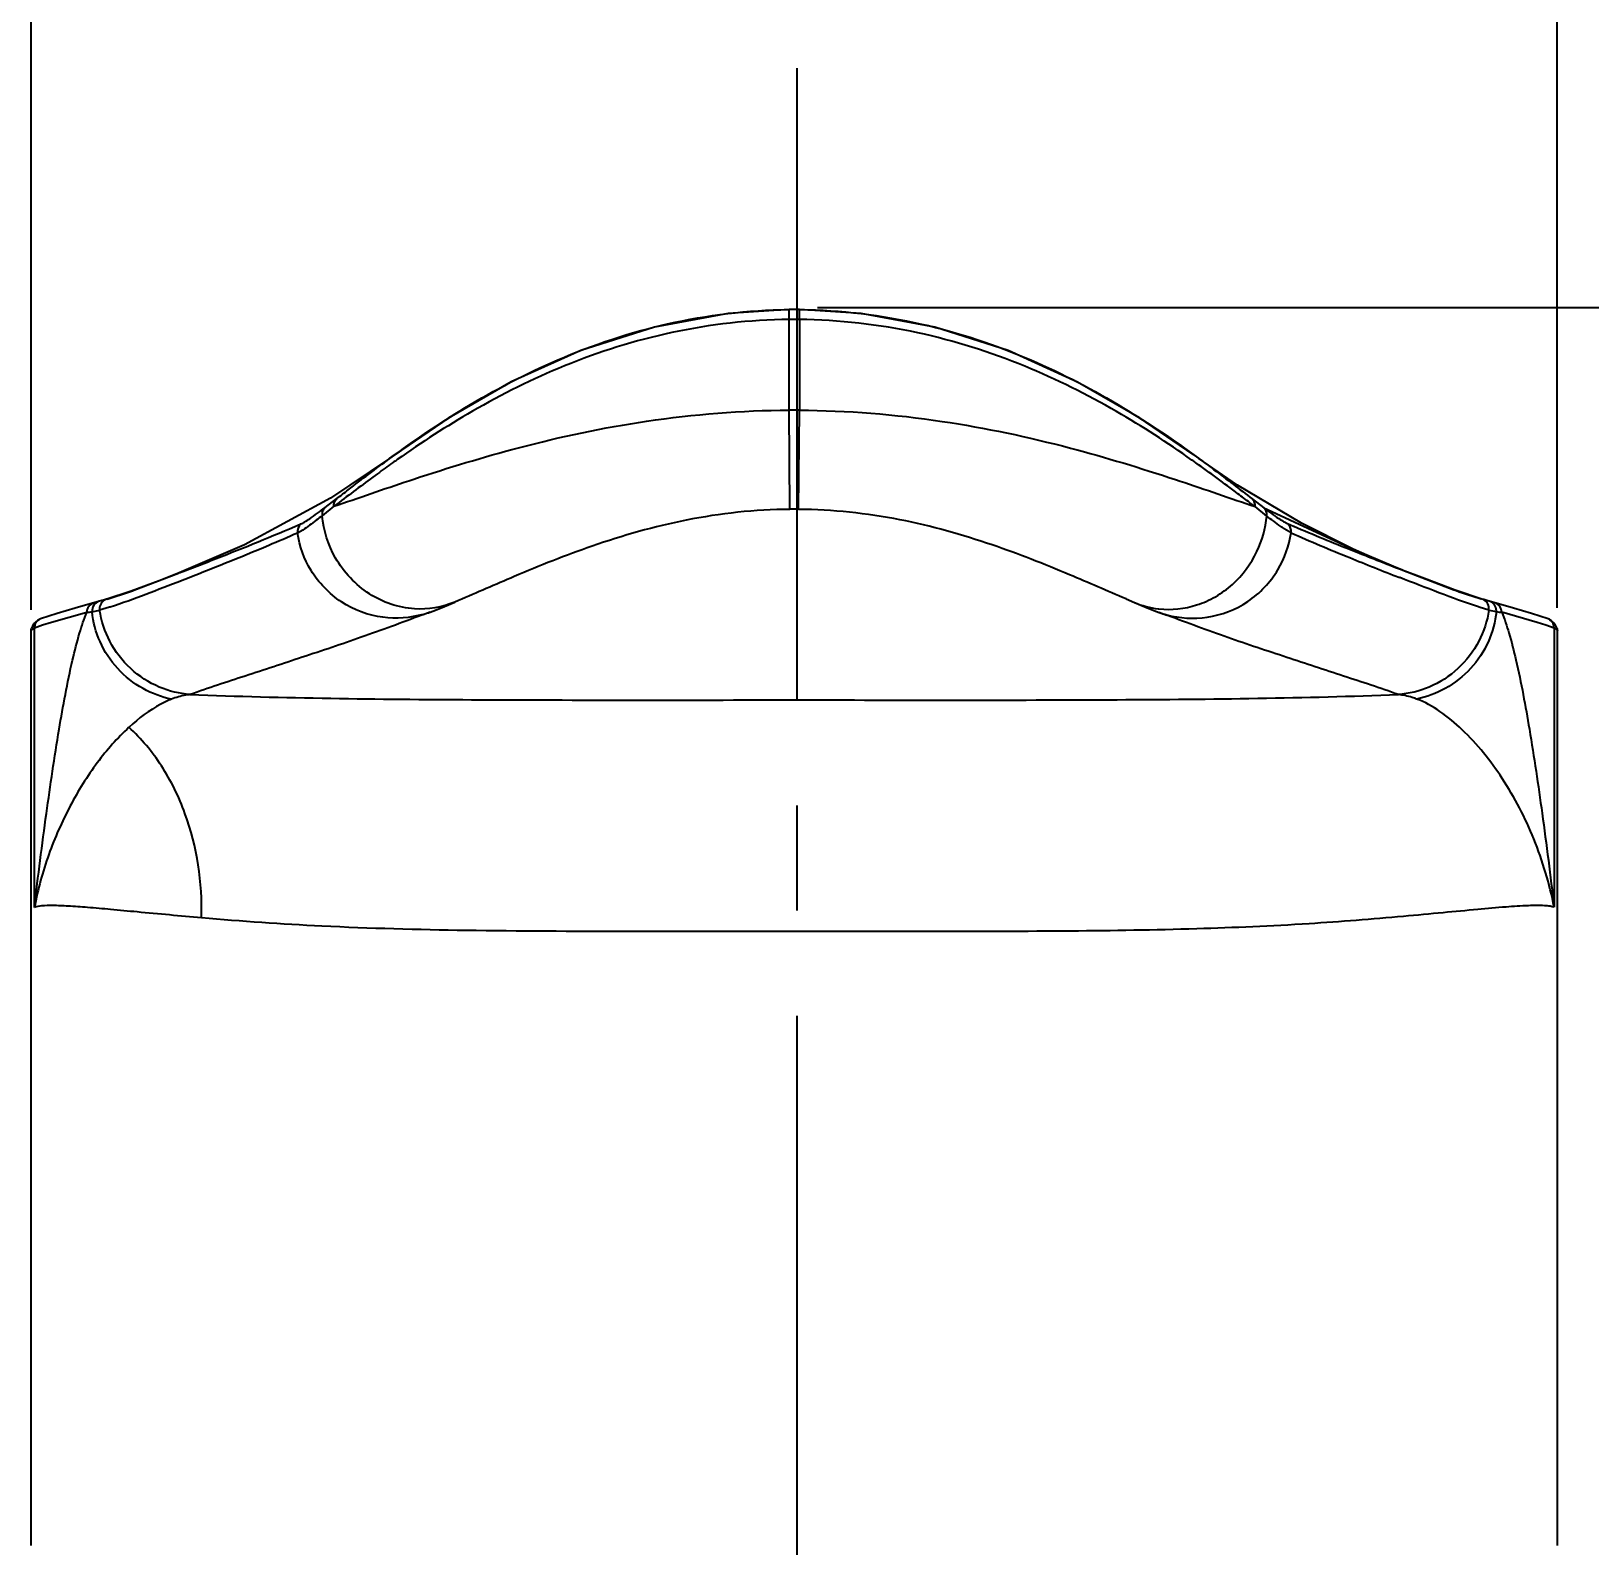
# Model space of a CAD drawing. Extents: x 8168 to 8762, y -18775 to -18355.
# Drawn here: x 8505.42 to 8552.4, y -18541.66 to -18496 of the extents above; entities that cross this region are included whole.
import ezdxf

# ---------------------------------------------------------------- set-up
doc = ezdxf.new("R2010")
doc.units = 0
doc.header["$MEASUREMENT"] = 0
doc.linetypes.add('CENTER2', pattern=[28.575, 19.05, -3.175, 3.175, -3.175])
doc.layers.get('0').update_dxf_attribs({"linetype": 'CONTINUOUS'})
doc.layers.get('DEFPOINTS').update_dxf_attribs({"linetype": 'CONTINUOUS'})
doc.layers.add('CENTER', color=1, linetype='CENTER2')
doc.layers.add('DIM', color=2, linetype='CONTINUOUS')
doc.styles.get("Standard").update_dxf_attribs({"font": ''})
doc.styles.get('Standard').set_extended_font_data('Gulim')
doc.dimstyles.new('ISO-25', dxfattribs={"dimtxt": 2.5, "dimasz": 2.5, "dimexe": 1.25, "dimexo": 0.625, "dimtad": 1, "dimdec": 1, "dimdsep": 46, "dimtxsty": 'Standard', "dimcen": 2.5, "dimadec": 0, "dimazin": 0, "dimtfac": 1, "dimtdec": 1, "dimtmove": 0, "dimatfit": 3, "dimfxl": 1, "dimarcsym": 0})

# ---------------------------------------------------------------- blocks, each defined once
blk = doc.blocks.new('*D21')
at = {"layer": 'DEFPOINTS', "color": 0, "transparency": 16777216}
for p in [(8528.493, -18504.333, 0), (8592.233, -18504.333), (8554.294, -18657.364, 0)]:
    blk.add_point(p, dxfattribs=at)
at = {"layer": 'DIM', "color": 3, "lineweight": -2, "transparency": 16777216}
for p, q in [((8529.118, -18504.333), (8593.483, -18504.333)), ((8592.233, -18652.364), (8592.233, -18509.333)), ((8554.919, -18657.364), (8593.483, -18657.364))]:
    blk.add_line(p, q, dxfattribs=at)
at = {"layer": 'DIM', "color": 3, "transparency": 16777216}
for points in [[(8591.399, -18509.333), (8593.066, -18509.333), (8592.233, -18504.333)], [(8591.399, -18652.364), (8593.066, -18652.364), (8592.233, -18657.364)]]:
    blk.add_solid(points, dxfattribs=at)
at = {"layer": 'DIM', "color": 3, "transparency": 16777216, "insert": (8589.038, -18598.267), "char_height": 5, "attachment_point": 5, "rotation": 90}
blk.add_mtext('153', dxfattribs=at)
blk = doc.blocks.new('*D24')
at = {"layer": 'DEFPOINTS', "color": 0, "transparency": 16777216}
for p in [(8551.41, -18488.318), (8505.417, -18514.078), (8551.41, -18514.012)]:
    blk.add_point(p, dxfattribs=at)
at = {"layer": 'DIM', "color": 3, "linetype": 'ByBlock', "lineweight": -2, "transparency": 16777216}
for p, q in [((8505.417, -18513.453), (8505.417, -18487.068)), ((8551.41, -18513.387), (8551.41, -18487.068)), ((8507.917, -18488.318), (8548.91, -18488.318))]:
    blk.add_line(p, q, dxfattribs=at)
at = {"layer": 'DIM', "color": 3, "transparency": 16777216}
for points in [[(8507.917, -18487.901), (8507.917, -18488.734), (8505.417, -18488.318)], [(8548.91, -18487.901), (8548.91, -18488.734), (8551.41, -18488.318)]]:
    blk.add_solid(points, dxfattribs=at)
at = {"layer": 'DIM', "color": 3, "transparency": 16777216, "insert": (8528.414, -18485.126), "char_height": 5, "attachment_point": 5, "bg_fill": 3, "box_fill_scale": 1.25, "bg_fill_color": 256, "bg_fill_true_color": 13158600, "bg_fill_transparency": 0}
blk.add_mtext('46', dxfattribs=at)

msp = doc.modelspace()

# ---------------------------------------------------------------- linework, layer by layer
at = {"color": 7, "linetype": 'Continuous'}
for p, q in [((8528.241, -18504.399, 0), (8528.26, -18504.399, 0)), ((8528.262, -18504.698, 0), (8528.26, -18504.398, 0)), ((8528.262, -18507.429, 0), (8528.262, -18504.698, 0)), ((8528.571, -18504.698, 0), (8528.574, -18504.398, 0)), ((8528.571, -18504.698, 0), (8528.571, -18507.429, 0)), ((8530.431, -18504.516, 0), (8528.574, -18504.398, 0)), ((8528.282, -18510.419, 0), (8528.262, -18507.429, 0)), ((8528.549, -18510.419, 0), (8528.571, -18507.429, 0)), ((8516.221, -18508.887, 0), (8514.439, -18510.084, 0)), ((8540.442, -18508.763, 0), (8540.612, -18508.887, 0)), ((8516.318, -18509.012, 0), (8516.309, -18509.019, 0)), ((8540.524, -18509.018, 0), (8540.508, -18509.007, 0)), ((8514.542, -18510.328, 0), (8514.187, -18510.61, 0)), ((8514.276, -18510.365, 0), (8514.627, -18510.097, 0)), ((8514.698, -18510.21, 0), (8514.542, -18510.328, 0)), ((8514.542, -18510.328, 0), (8514.668, -18510.285, 0)), ((8542.305, -18510.338, 0), (8542.148, -18510.22, 0)), ((8542.179, -18510.295, 0), (8542.305, -18510.338, 0)), ((8542.22, -18510.107, 0), (8542.574, -18510.377, 0)), ((8542.659, -18510.62, 0), (8542.305, -18510.338, 0)), ((8542.574, -18510.377, 0), (8543.336, -18510.73, 0)), ((8543.336, -18510.73, 0), (8543.358, -18510.74, 0)), ((8543.358, -18510.74, 0), (8545.263, -18511.621, 0)), ((8545.264, -18511.621, 0), (8543.701, -18510.838, 0)), ((8513.362, -18510.94, 0), (8513.548, -18510.861, 0)), ((8513.6, -18511.045, 0), (8513.445, -18511.135, 0)), ((8543.389, -18511.126, 0), (8543.185, -18511.006, 0)), ((8543.281, -18510.849, 0), (8543.459, -18510.925, 0)), ((8543.459, -18510.925, 0), (8543.472, -18510.93, 0)), ((8545.248, -18511.659, 0), (8545.386, -18511.715, 0)), ((8545.263, -18511.621, 0), (8545.264, -18511.621, 0)), ((8547.415, -18512.508, 0), (8546.741, -18512.248, 0)), ((8546.751, -18512.252, 0), (8546.76, -18512.255, 0)), ((8509.272, -18512.57, 0), (8508.43, -18512.887, 0)), ((8508.507, -18512.86, 0), (8509.86, -18512.345, 0)), ((8509.88, -18512.337, 0), (8509.272, -18512.57, 0)), ((8509.88, -18512.337, 0), (8509.988, -18512.295, 0)), ((8509.968, -18512.564, 0), (8509.947, -18512.572, 0)), ((8546.664, -18512.477, 0), (8546.654, -18512.473, 0)), ((8546.76, -18512.255, 0), (8548.296, -18512.843, 0)), ((8548.334, -18512.856, 0), (8547.415, -18512.508, 0)), ((8507.542, -18513.171, 0), (8506.74, -18513.396, 0)), ((8507.63, -18513.145, 0), (8507.542, -18513.171, 0)), ((8507.69, -18513.128, 0), (8507.61, -18513.166, 0)), ((8507.69, -18513.127, 0), (8507.63, -18513.145, 0)), ((8507.693, -18513.127, 0), (8507.69, -18513.128, 0)), ((8508.43, -18512.887, 0), (8507.693, -18513.127, 0)), ((8507.712, -18513.122, 0), (8508.376, -18512.907, 0)), ((8518.295, -18513.167, 0), (8518.182, -18513.215, 0)), ((8538.417, -18513.12, 0), (8538.669, -18513.227, 0)), ((8548.296, -18512.843, 0), (8548.367, -18512.869, 0)), ((8549.142, -18513.124, 0), (8548.334, -18512.856, 0)), ((8549.144, -18513.124, 0), (8549.142, -18513.124, 0)), ((8507.093, -18513.524, 0), (8506.027, -18513.829, 0)), ((8507.252, -18513.507, 0), (8507.481, -18513.459, 0)), ((8507.776, -18513.372, 0), (8507.481, -18513.46, 0)), ((8507.795, -18513.367, 0), (8507.776, -18513.372, 0)), ((8517.227, -18513.595, 0), (8517.191, -18513.608, 0)), ((8517.445, -18513.514, 0), (8517.229, -18513.595, 0)), ((8517.44, -18513.515, 0), (8517.229, -18513.595, 0)), ((8517.44, -18513.515, 0), (8517.602, -18513.454, 0)), ((8539.405, -18513.523, 0), (8539.411, -18513.525, 0)), ((8539.405, -18513.523, 0), (8539.647, -18513.612, 0)), ((8539.67, -18513.62, 0), (8539.649, -18513.612, 0)), ((8549.058, -18513.368, 0), (8549.037, -18513.361, 0)), ((8549.353, -18513.456, 0), (8549.058, -18513.368, 0)), ((8549.353, -18513.456, 0), (8549.356, -18513.411, 0)), ((8549.353, -18513.455, 0), (8549.578, -18513.503, 0)), ((8549.578, -18513.503, 0), (8549.578, -18513.476, 0)), ((8550.806, -18513.829, 0), (8549.739, -18513.522, 0)), ((8505.417, -18514.071, 0), (8505.421, -18514.026, 0)), ((8505.417, -18514.072, 0), (8505.417, -18514.078, 0)), ((8505.417, -18541.656, 0), (8505.417, -18514.078, 0)), ((8505.417, -18514.078, 0), (8505.417, -18514.078, 0)), ((8505.431, -18514.047, 0), (8505.417, -18514.072, 0)), ((8505.421, -18514.026, 0), (8505.424, -18514.012, 0)), ((8505.489, -18513.87, 0), (8505.423, -18514.012, 0)), ((8505.513, -18513.999, 0), (8505.431, -18514.047, 0)), ((8505.761, -18513.909, 0), (8505.513, -18513.999, 0)), ((8505.513, -18522.419, 0), (8505.513, -18513.999, 0)), ((8505.696, -18513.722, 0), (8505.694, -18513.723, 0)), ((8506.027, -18513.829, 0), (8505.761, -18513.909, 0)), ((8551.073, -18513.91, 0), (8550.806, -18513.829, 0)), ((8551.321, -18513.999, 0), (8551.073, -18513.91, 0)), ((8551.14, -18513.723, 0), (8551.137, -18513.722, 0)), ((8551.228, -18513.767, 0), (8551.137, -18513.722, 0)), ((8551.343, -18513.867, 0), (8551.228, -18513.767, 0)), ((8551.321, -18513.999, 0), (8551.321, -18522.416, 0)), ((8551.371, -18514.023, 0), (8551.321, -18513.999, 0)), ((8551.41, -18514.012, 0), (8551.343, -18513.867, 0)), ((8551.41, -18514.012, 0), (8551.413, -18514.028, 0)), ((8551.413, -18514.028, 0), (8551.416, -18514.072, 0)), ((8551.417, -18514.078, 0), (8551.416, -18514.072, 0)), ((8551.417, -18514.079, 0), (8551.417, -18514.078, 0)), ((8551.417, -18541.656, 0), (8551.417, -18514.079, 0))]:
    msp.add_line(p, q, dxfattribs=at)
at = {"color": 7, "linetype": 'Continuous', "elevation": 0}
for points in [[(8528.26, -18504.398), (8526.421, -18504.514), (8524.202, -18504.923), (8521.979, -18505.632), (8519.885, -18506.58), (8518.009, -18507.662), (8516.391, -18508.763), (8516.221, -18508.887)], [(8528.574, -18504.398), (8528.533, -18504.398), (8528.26, -18504.398)], [(8540.442, -18508.763), (8538.825, -18507.662), (8536.955, -18506.583), (8534.862, -18505.635), (8532.655, -18504.929), (8530.431, -18504.516)], [(8543.701, -18510.838), (8541.775, -18509.691), (8540.612, -18508.887)], [(8514.439, -18510.084), (8511.847, -18511.491), (8509.88, -18512.336)], [(8546.751, -18512.252), (8546.473, -18512.142), (8545.672, -18511.805), (8545.263, -18511.621)], [(8550.095, -18513.396), (8549.288, -18513.166), (8549.202, -18513.141), (8549.144, -18513.124)], [(8506.74, -18513.396), (8506.196, -18513.555), (8505.694, -18513.723)], [(8517.602, -18513.454), (8517.873, -18513.344), (8518.182, -18513.215)], [(8538.668, -18513.227), (8538.983, -18513.358), (8539.251, -18513.465), (8539.411, -18513.525)], [(8551.14, -18513.723), (8550.639, -18513.556), (8550.095, -18513.396)], [(8505.696, -18513.722), (8505.603, -18513.769), (8505.489, -18513.87)]]:
    msp.add_lwpolyline(points, dxfattribs=at)
at = {"color": 7, "linetype": 'Continuous'}
for centre, radius, start, end in [((8528.417, -18522.927, 0), 18.23, 89.5143, 90.4857), ((8528.407, -18528.97, 0), 21.542, 89.5639, 90.386), ((8538.795, -18540.672, 0), 38.828, 125.1358, 125.3728), ((8518.424, -18540.133, 0), 38.165, 54.6435, 54.8384), ((8528.407, -18528.964, 0), 18.546, 89.5634, 90.3858), ((8542.371, -18510.582, 0), 0.291, 352.6502, 355.7732), ((8513.741, -18511.09, 0), 0.299, 130.009, 188.55), ((8543.098, -18511.084, 0), 0.294, 351.8175, 0.061), ((8570.634, -18449.302, 0), 67.561, 246.21808, 247.8463), ((8583.793, -18415.288, 0), 103.794, 247.14035, 248.20004), ((8601.606, -18370.862, 0), 151.658, 248.24104, 248.79092), ((8586.5, -18410.596, 0), 109.392, 247.79445, 248.63892), ((8504.315, -18501.37, 0), 12.231, 289.3923, 290.0436), ((8506.959, -18511.526, 0), 2.003, 273.8302, 278.4104), ((8516.407, -18510.717, 0), 2.983, 285.9517, 290.2681), ((8539.694, -18510.789, 0), 2.645, 247.2016, 263.3439), ((8539.699, -18510.749, 0), 2.686, 263.3212, 263.7844), ((8540.425, -18510.726, 0), 2.977, 250.0923, 254.9134), ((8549.876, -18511.564, 0), 1.962, 261.251, 266.0075), ((8551.023, -18513.995, 0), 0.297, 55.5194, 66.8447), ((8551.022, -18513.997, 0), 0.299, 359.777, 55.5311)]:
    msp.add_arc(centre, radius, start, end, dxfattribs=at)
for points, knots in [([(8516.23, -18508.881, 0), (8516.962, -18508.345, 0), (8518.585, -18507.241, 0), (8521.357, -18505.788, 0), (8524.632, -18504.697, 0), (8527.019, -18504.411, 0), (8528.241, -18504.399, 0)], [0, 0, 0, 0, 0.209053, 0.451348, 0.718512, 1, 1, 1, 1]), ([(8528.262, -18504.698, 0), (8527.076, -18504.708, 0), (8524.754, -18504.97, 0), (8521.547, -18505.982, 0), (8518.802, -18507.351, 0), (8517.183, -18508.403, 0), (8516.449, -18508.92, 0)], [0, 0, 0, 0, 0.279606, 0.54581, 0.788583, 1, 1, 1, 1]), ([(8540.402, -18508.932, 0), (8539.666, -18508.414, 0), (8538.048, -18507.36, 0), (8535.305, -18505.99, 0), (8532.095, -18504.973, 0), (8529.767, -18504.708, 0), (8528.571, -18504.698, 0)], [0, 0, 0, 0, 0.211749, 0.453593, 0.718784, 1, 1, 1, 1]), ([(8528.593, -18504.399, 0), (8529.821, -18504.411, 0), (8532.209, -18504.699, 0), (8535.48, -18505.791, 0), (8538.244, -18507.239, 0), (8539.864, -18508.34, 0), (8540.597, -18508.876, 0)], [0, 0, 0, 0, 0.282958, 0.549238, 0.790707, 1, 1, 1, 1]), ([(8514.668, -18510.285, 0), (8515.427, -18510.024, 0), (8517.223, -18509.398, 0), (8520.3, -18508.458, 0), (8524.073, -18507.656, 0), (8526.826, -18507.436, 0), (8528.262, -18507.429, 0)], [0, 0, 0, 0, 0.172443, 0.408844, 0.691273, 1, 1, 1, 1]), ([(8528.571, -18507.429, 0), (8530.01, -18507.438, 0), (8532.768, -18507.66, 0), (8536.545, -18508.467, 0), (8539.625, -18509.409, 0), (8541.421, -18510.035, 0), (8542.179, -18510.295, 0)], [0, 0, 0, 0, 0.308987, 0.591557, 0.827915, 1, 1, 1, 1]), ([(8514.627, -18510.097, 0), (8514.742, -18510.008, 0), (8515.27, -18509.6, 0), (8515.8, -18509.196, 0), (8516.221, -18508.887, 0)], [0, 0, 0, 0, 0.2179, 1, 1, 1, 1]), ([(8540.613, -18508.887, 0), (8540.765, -18508.998, 0), (8541.305, -18509.399, 0), (8541.836, -18509.812, 0), (8542.22, -18510.107, 0)], [0, 0, 0, 0, 0.279973, 1, 1, 1, 1]), ([(8516.309, -18509.019, 0), (8516.157, -18509.127, 0), (8515.616, -18509.517, 0), (8515.083, -18509.919, 0), (8514.698, -18510.21, 0)], [0, 0, 0, 0, 0.277855, 1, 1, 1, 1]), ([(8542.148, -18510.22, 0), (8542.029, -18510.13, 0), (8541.492, -18509.724, 0), (8540.952, -18509.322, 0), (8540.524, -18509.018, 0)], [0, 0, 0, 0, 0.221589, 1, 1, 1, 1]), ([(8513.548, -18510.861, 0), (8513.585, -18510.845, 0), (8513.674, -18510.794, 0), (8513.92, -18510.633, 0), (8514.124, -18510.481, 0), (8514.276, -18510.365, 0)], [0, 0, 0, 0, 0.135721, 0.348753, 1, 1, 1, 1]), ([(8514.276, -18510.365, 0), (8514.243, -18510.394, 0), (8514.19, -18510.472, 0), (8514.182, -18510.565, 0), (8514.187, -18510.61, 0)], [0, 0, 0, 0, 0.491284, 1, 1, 1, 1]), ([(8514.542, -18510.328, 0), (8514.537, -18510.285, 0), (8514.545, -18510.197, 0), (8514.596, -18510.124, 0), (8514.627, -18510.097, 0)], [0, 0, 0, 0, 0.5127, 1, 1, 1, 1]), ([(8542.305, -18510.338, 0), (8542.31, -18510.295, 0), (8542.301, -18510.207, 0), (8542.251, -18510.134, 0), (8542.22, -18510.107, 0)], [0, 0, 0, 0, 0.512533, 1, 1, 1, 1]), ([(8542.661, -18510.604, 0), (8542.664, -18510.561, 0), (8542.652, -18510.474, 0), (8542.602, -18510.402, 0), (8542.57, -18510.375, 0)], [0, 0, 0, 0, 0.509288, 1, 1, 1, 1]), ([(8514.187, -18510.61, 0), (8514.128, -18510.657, 0), (8513.935, -18510.806, 0), (8513.74, -18510.953, 0), (8513.6, -18511.045, 0)], [0, 0, 0, 0, 0.310532, 1, 1, 1, 1]), ([(8518.182, -18513.215, 0), (8517.803, -18513.376, 0), (8516.89, -18513.527, 0), (8515.528, -18513.056, 0), (8514.524, -18511.982, 0), (8514.23, -18511.054, 0), (8514.187, -18510.61, 0)], [0, 0, 0, 0, 0.224847, 0.48543, 0.755873, 1, 1, 1, 1]), ([(8528.283, -18510.419, 0), (8527.235, -18510.426, 0), (8525.204, -18510.649, 0), (8522.439, -18511.441, 0), (8520.181, -18512.344, 0), (8518.855, -18512.929, 0), (8518.294, -18513.168, 0)], [0, 0, 0, 0, 0.30121, 0.583162, 0.824617, 1, 1, 1, 1]), ([(8538.416, -18513.12, 0), (8537.848, -18512.878, 0), (8536.521, -18512.294, 0), (8534.278, -18511.408, 0), (8531.56, -18510.642, 0), (8529.572, -18510.426, 0), (8528.548, -18510.419, 0)], [0, 0, 0, 0, 0.18005, 0.42195, 0.701898, 1, 1, 1, 1]), ([(8539.409, -18513.419, 0), (8539.787, -18513.46, 0), (8540.392, -18513.395, 0), (8541.125, -18513.069, 0), (8541.801, -18512.579, 0), (8542.411, -18511.76, 0), (8542.624, -18510.989, 0), (8542.659, -18510.62, 0)], [0, 0, 0, 0, 0.240856, 0.371357, 0.504733, 0.765402, 1, 1, 1, 1]), ([(8542.574, -18510.377, 0), (8542.721, -18510.488, 0), (8542.918, -18510.633, 0), (8543.158, -18510.785, 0), (8543.245, -18510.834, 0), (8543.28, -18510.849, 0)], [0, 0, 0, 0, 0.649743, 0.862473, 1, 1, 1, 1]), ([(8543.185, -18511.006, 0), (8543.149, -18510.983, 0), (8542.97, -18510.86, 0), (8542.797, -18510.728, 0), (8542.659, -18510.62, 0)], [0, 0, 0, 0, 0.197087, 1, 1, 1, 1]), ([(8513.445, -18511.135, 0), (8513.156, -18511.262, 0), (8512.006, -18511.758, 0), (8510.842, -18512.224, 0), (8509.968, -18512.564, 0)], [0, 0, 0, 0, 0.251488, 1, 1, 1, 1]), ([(8509.988, -18512.295, 0), (8510.27, -18512.186, 0), (8511.4, -18511.746, 0), (8512.524, -18511.293, 0), (8513.362, -18510.94, 0)], [0, 0, 0, 0, 0.249351, 1, 1, 1, 1]), ([(8517.227, -18513.585, 0), (8516.838, -18513.696, 0), (8515.966, -18513.76, 0), (8514.925, -18513.374, 0), (8514.242, -18512.8, 0), (8513.72, -18512.132, 0), (8513.503, -18511.53, 0), (8513.445, -18511.135, 0)], [0, 0, 0, 0, 0.239456, 0.501256, 0.634187, 0.76366, 1, 1, 1, 1]), ([(8539.65, -18513.6, 0), (8540.039, -18513.705, 0), (8540.909, -18513.757, 0), (8542.141, -18513.279, 0), (8543.046, -18512.326, 0), (8543.333, -18511.517, 0), (8543.389, -18511.126, 0)], [0, 0, 0, 0, 0.240664, 0.503068, 0.7638, 1, 1, 1, 1]), ([(8543.392, -18511.083, 0), (8543.392, -18511.039, 0), (8543.373, -18510.948, 0), (8543.315, -18510.876, 0), (8543.28, -18510.849, 0)], [0, 0, 0, 0, 0.504044, 1, 1, 1, 1]), ([(8509.947, -18512.572, 0), (8509.59, -18512.71, 0), (8508.875, -18512.983, 0), (8508.159, -18513.254, 0), (8507.795, -18513.367, 0)], [0, 0, 0, 0, 0.501323, 1, 1, 1, 1]), ([(8549.037, -18513.361, 0), (8548.635, -18513.235, 0), (8547.846, -18512.932, 0), (8547.058, -18512.631, 0), (8546.664, -18512.477, 0)], [0, 0, 0, 0, 0.498759, 1, 1, 1, 1]), ([(8507.468, -18513.192, 0), (8507.403, -18513.21, 0), (8507.282, -18513.295, 0), (8507.246, -18513.44, 0), (8507.252, -18513.507, 0)], [0, 0, 0, 0, 0.499106, 1, 1, 1, 1]), ([(8507.61, -18513.166, 0), (8507.563, -18513.198, 0), (8507.487, -18513.289, 0), (8507.473, -18513.406, 0), (8507.481, -18513.46, 0)], [0, 0, 0, 0, 0.508793, 1, 1, 1, 1]), ([(8549.356, -18513.411, 0), (8549.355, -18513.348, 0), (8549.316, -18513.219, 0), (8549.204, -18513.143, 0), (8549.144, -18513.124, 0)], [0, 0, 0, 0, 0.502461, 1, 1, 1, 1]), ([(8549.579, -18513.476, 0), (8549.579, -18513.413, 0), (8549.537, -18513.282, 0), (8549.423, -18513.205, 0), (8549.362, -18513.188, 0)], [0, 0, 0, 0, 0.500537, 1, 1, 1, 1]), ([(8505.513, -18522.419, 0), (8505.627, -18521.473, 0), (8505.855, -18519.68, 0), (8506.223, -18517.191, 0), (8506.556, -18515.376, 0), (8506.851, -18514.204, 0), (8507.007, -18513.727, 0), (8507.093, -18513.525, 0)], [0, 0, 0, 0, 0.315911, 0.599292, 0.834141, 0.927137, 1, 1, 1, 1]), ([(8507.31, -18513.236, 0), (8507.248, -18513.253, 0), (8507.135, -18513.331, 0), (8507.093, -18513.461, 0), (8507.093, -18513.525, 0)], [0, 0, 0, 0, 0.502867, 1, 1, 1, 1]), ([(8509.647, -18516.142, 0), (8509.348, -18516.08, 0), (8508.749, -18515.857, 0), (8507.988, -18515.256, 0), (8507.452, -18514.441, 0), (8507.285, -18513.816, 0), (8507.252, -18513.507, 0)], [0, 0, 0, 0, 0.241318, 0.49737, 0.754774, 1, 1, 1, 1]), ([(8510.21, -18516.003, 0), (8509.891, -18515.978, 0), (8509.236, -18515.818, 0), (8508.374, -18515.261, 0), (8507.744, -18514.439, 0), (8507.531, -18513.784, 0), (8507.481, -18513.459, 0)], [0, 0, 0, 0, 0.239319, 0.495288, 0.753832, 1, 1, 1, 1]), ([(8517.193, -18513.608, 0), (8516.586, -18513.838, 0), (8515.39, -18514.279, 0), (8513.608, -18514.873, 0), (8511.887, -18515.441, 0), (8510.758, -18515.804, 0), (8510.21, -18516.003, 0)], [0, 0, 0, 0, 0.263674, 0.517948, 0.763048, 1, 1, 1, 1]), ([(8546.624, -18516.003, 0), (8546.077, -18515.805, 0), (8544.952, -18515.443, 0), (8543.238, -18514.877, 0), (8541.464, -18514.287, 0), (8540.273, -18513.846, 0), (8539.668, -18513.62, 0)], [0, 0, 0, 0, 0.237043, 0.482168, 0.736413, 1, 1, 1, 1]), ([(8549.353, -18513.455, 0), (8549.304, -18513.781, 0), (8549.091, -18514.436, 0), (8548.461, -18515.26, 0), (8547.599, -18515.818, 0), (8546.942, -18515.978, 0), (8546.624, -18516.003, 0)], [0, 0, 0, 0, 0.246178, 0.504748, 0.760721, 1, 1, 1, 1]), ([(8549.578, -18513.504, 0), (8549.545, -18513.812, 0), (8549.377, -18514.438, 0), (8548.839, -18515.254, 0), (8548.076, -18515.854, 0), (8547.476, -18516.077, 0), (8547.177, -18516.138, 0)], [0, 0, 0, 0, 0.245267, 0.502706, 0.758751, 1, 1, 1, 1]), ([(8549.739, -18513.522, 0), (8549.74, -18513.459, 0), (8549.698, -18513.329, 0), (8549.585, -18513.251, 0), (8549.524, -18513.233, 0)], [0, 0, 0, 0, 0.496758, 1, 1, 1, 1]), ([(8549.739, -18513.522, 0), (8549.825, -18513.724, 0), (8549.982, -18514.2, 0), (8550.277, -18515.372, 0), (8550.61, -18517.187, 0), (8550.978, -18519.676, 0), (8551.207, -18521.47, 0), (8551.321, -18522.416, 0)], [0, 0, 0, 0, 0.072792, 0.16574, 0.400527, 0.683961, 1, 1, 1, 1]), ([(8505.694, -18513.723, 0), (8505.64, -18513.745, 0), (8505.546, -18513.825, 0), (8505.513, -18513.942, 0), (8505.513, -18513.999, 0)], [0, 0, 0, 0, 0.510844, 1, 1, 1, 1]), ([(8551.416, -18514.072, 0), (8551.415, -18514.068, 0), (8551.407, -18514.046, 0), (8551.386, -18514.032, 0), (8551.371, -18514.023, 0)], [0, 0, 0, 0, 0.193449, 1, 1, 1, 1]), ([(8510.21, -18516.003, 0), (8510.163, -18516.007, 0), (8509.971, -18516.033, 0), (8509.784, -18516.09, 0), (8509.648, -18516.143, 0)], [0, 0, 0, 0, 0.244077, 1, 1, 1, 1]), ([(8510.21, -18516.003, 0), (8513.034, -18516.109, 0), (8519.1, -18516.182, 0), (8528.413, -18516.157, 0), (8537.725, -18516.182, 0), (8543.8, -18516.11, 0), (8546.624, -18516.003, 0)], [0, 0, 0, 0, 0.232848, 0.499645, 0.76722, 1, 1, 1, 1]), ([(8547.176, -18516.139, 0), (8547.13, -18516.121, 0), (8546.951, -18516.058, 0), (8546.764, -18516.016, 0), (8546.624, -18516.003, 0)], [0, 0, 0, 0, 0.258074, 1, 1, 1, 1]), ([(8509.647, -18516.142, 0), (8509.537, -18516.185, 0), (8509.071, -18516.403, 0), (8508.658, -18516.72, 0), (8508.366, -18516.988, 0)], [0, 0, 0, 0, 0.228702, 1, 1, 1, 1]), ([(8551.321, -18522.416, 0), (8551.181, -18521.713, 0), (8550.782, -18520.358, 0), (8549.839, -18518.54, 0), (8548.823, -18517.273, 0), (8547.912, -18516.506, 0), (8547.425, -18516.229, 0), (8547.176, -18516.139, 0)], [0, 0, 0, 0, 0.277005, 0.541088, 0.78652, 0.897868, 1, 1, 1, 1]), ([(8508.365, -18516.99, 0), (8508.013, -18517.312, 0), (8507.355, -18518.061, 0), (8506.553, -18519.36, 0), (8505.903, -18520.825, 0), (8505.621, -18521.877, 0), (8505.513, -18522.419, 0)], [0, 0, 0, 0, 0.230175, 0.477017, 0.733773, 1, 1, 1, 1]), ([(8510.551, -18522.734, 0), (8510.58, -18521.672, 0), (8510.335, -18520.043, 0), (8509.411, -18518.141, 0), (8508.738, -18517.33, 0), (8508.365, -18516.99, 0)], [0, 0, 0, 0, 0.505445, 0.760037, 1, 1, 1, 1]), ([(8510.551, -18522.734, 0), (8509.905, -18522.678, 0), (8508.992, -18522.592, 0), (8507.846, -18522.484, 0), (8507.151, -18522.423, 0), (8506.57, -18522.38, 0), (8506.108, -18522.36, 0), (8505.769, -18522.367, 0), (8505.581, -18522.393, 0), (8505.513, -18522.419, 0)], [0, 0, 0, 0, 0.384498, 0.544265, 0.682402, 0.79821, 0.889547, 0.956505, 1, 1, 1, 1]), ([(8551.321, -18522.416, 0), (8551.282, -18522.401, 0), (8551.185, -18522.38, 0), (8550.924, -18522.356, 0), (8550.48, -18522.365, 0), (8549.809, -18522.41, 0), (8548.955, -18522.486, 0), (8547.925, -18522.584, 0), (8546.232, -18522.743, 0), (8543.756, -18522.942, 0), (8540.41, -18523.086, 0), (8536.651, -18523.143, 0), (8532.607, -18523.146, 0), (8529.83, -18523.142, 0), (8528.417, -18523.142, 0)], [0, 0, 0, 0, 0.005455, 0.012954, 0.034173, 0.063486, 0.10088, 0.146323, 0.198764, 0.323384, 0.471141, 0.636756, 0.815138, 1, 1, 1, 1]), ([(8528.417, -18523.142, 0), (8526.727, -18523.142, 0), (8523.43, -18523.148, 0), (8518.683, -18523.135, 0), (8514.415, -18523.022, 0), (8511.759, -18522.84, 0), (8510.551, -18522.734, 0)], [0, 0, 0, 0, 0.283654, 0.553309, 0.796563, 1, 1, 1, 1])]:
    msp.add_open_spline(points, degree=3, knots=knots, dxfattribs=at)
msp.add_open_spline([(8548.367, -18512.869, 0), (8548.615, -18512.959, 0), (8548.867, -18513.041, 0), (8549.12, -18513.118, 0)], degree=3, dxfattribs=at)
at = {"layer": 'CENTER', "color": 1, "linetype": 'CENTER2'}
msp.add_line((8528.493, -18497.117, 0), (8528.493, -18680.364, 0), dxfattribs=at)

# ---------------------------------------------------------------- dimensions: what is measured, and where the dimension line sits
at = {"layer": 'DIM', "color": 7}
dim = msp.add_linear_dim(base=(8592.233, -18504.333), p1=(8554.294, -18657.364, 0), p2=(8528.493, -18504.333, 0), angle=90, dimstyle='ISO-25', override={"dimtxt": 5, "dimasz": 5, "dimcen": 5, "dimclrd": 3, "dimclre": 3, "dimclrt": 3, "dimfxl": 1.25}, dxfattribs=at)
dim.commit()
dim.dimension.update_dxf_attribs({"geometry": '*D21', "text_midpoint": (8592.233, -18598.267), "dimtype": 160})

# ---------------------------------------------------------------- next in the draw order: dimensions: what is measured, and where the dimension line sits
dim = msp.add_linear_dim(base=(8551.41, -18488.318, 0), p1=(8505.417, -18514.078, 0), p2=(8551.41, -18514.012, 0), dimstyle='ISO-25', override={"dimtxt": 5, "dimdec": 1, "dimcen": 5, "dimclrd": 3, "dimclre": 3, "dimclrt": 3, "dimtdec": 1, "dimfxl": 1.25, "dimtfill": 1, "dimarcsym": 1}, dxfattribs=at)
dim.commit()
dim.dimension.update_dxf_attribs({"geometry": '*D24', "text_midpoint": (8528.414, -18488.318, 0), "dimtype": 160})

doc.saveas('drawing.dxf')
